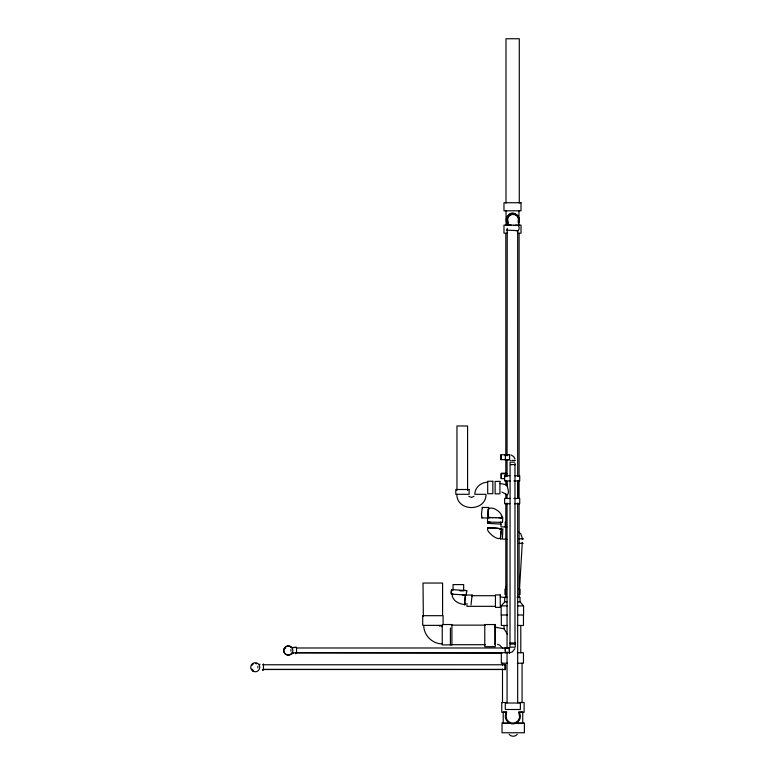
<?xml version="1.0" encoding="UTF-8"?>
<svg xmlns="http://www.w3.org/2000/svg" width="775" height="775" viewBox="0 0 775 775"><rect width="100%" height="100%" fill="white"/><g stroke="black" fill="none" stroke-linecap="round" stroke-linejoin="round"><path stroke-width="1.16" d="M509.524 648.113L505.3 647.667L505.3 652.938L505.339 652.163M505.252 649.111L505.242 650.709M509.437 649.111L509.437 650.709M259.799 664.737L259.819 664.107M262.444 670.414L262.454 669.784M292.718 653.693L292.737 653.073M292.776 653.616L292.785 652.996M292.94 647.609L295.74 647.474M295.517 653.771L295.585 653.073M509.533 652.046L509.495 652.938L509.466 652.288M509.466 648.307L509.495 647.667M509.514 652.802L509.524 652.288M500.941 517.836L502.723 517.884L502.51 522.398L487.494 522.069L487.649 518L490.837 517.613M502.433 538.238C502.433 538.47 502.859 528.627 502.897 528.86M464.603 601.255L464.816 604.529L465.107 604.035M506.84 539.332L500.388 538.887L500.573 536.775M516.072 230.63C520.664 232.248 520.035 222.997 515.181 225.292M509.466 648.113L509.524 648.307M506.278 589.019L506.492 585.425M519.512 589.165L522.302 542.471M472.411 596.595L472.13 595.026L465.426 595.035L464.767 605.091L465.242 603.948M464.651 600.548L465.368 595.655M466.25 594.803L466.715 590.598L463.15 590.356M500.524 537.278C498.771 543.246 480.384 526.855 490.517 527.891M453.511 589.717C450.498 588.002 449.849 595.568 453.094 594.212M466.376 594.658L466.715 590.598L451.912 589.61M500.534 537.085L500.621 536.184M500.582 536.552L500.679 535.544M451.728 589.591L451.321 594.096L452.29 594.163M500.64 535.971L500.815 534.033M500.737 534.847L501.764 528.666M500.902 533.035L500.97 532.328M501.008 531.95L501.183 530.148M501.251 529.422C501.512 527.697 484.239 527.639 488.027 528.075M488.231 509.592L488.114 517.555M500.466 538.17L500.398 538.877M488.386 516.857C487.601 517.332 487.95 505.426 489.122 508.7M488.347 509.427C491.302 504.893 503.149 512.585 501.745 517.855M441.876 626.743L442.196 625.561M514.891 648.617L512.285 652.017L509.504 652.734M482.186 517.342L481.885 517.894L481.488 514.222L482.263 507.431L488.802 507.509M508.439 215.702C509.446 212.476 514.542 212.176 516.237 214.937M507.373 614.982L501.163 615.011L501.163 605.924L504.709 601.904L504.709 597.176L506.957 597.176M506.995 494.925C510.773 493.074 505.833 485.169 506.579 480.975M442.244 625.367L443.087 624.534L451.922 624.534L451.922 644.907L442.244 644.907L442.244 625.367L422.704 625.367L422.704 615.689L443.087 615.689L443.087 624.534M517.216 734.39C515.23 736.87 511.113 736.87 509.136 734.39M474.058 496.271L471.433 497.453L468.798 496.271M472.13 595.026L470.977 604.926M501.173 528.85L498.403 528.443M439.464 626.113L442.06 625.415M488.502 517.574L490.032 517.216M487.756 518L481.885 517.894M487.698 482.244C481.11 482.166 474.813 487.533 474.794 494.305L486.012 494.305C486.187 511.946 456.669 511.946 456.843 494.305M463.218 595.278L464.37 595.161M518.485 230.708L506.569 230.097L507.15 230.165M499.245 528.918L500.844 528.744M518.814 225.525L517.138 225.409M506.772 224.924L513.622 225.215M515.065 460.408L514.716 460.408M514.91 460.408L514.464 460.408M510.376 464.593L511.907 464.613M514.271 464.593L515.317 464.603L511.529 464.613M513.912 460.418L511.907 460.418M507.935 225.099L503.983 225.099L503.983 233.178L507.499 233.178M518.262 225.099L521.023 225.099L521.023 233.178L517.516 233.178M507.238 228.296L507.053 455.855M509.524 454.751L501.163 454.751L501.163 459.643L509.524 459.643M514.716 462.162L510.086 462.162L509.998 647.173L515.259 647.173L515.259 642.979L509.998 642.979M506.123 473.215L501.347 473.215L501.347 478.107M507.024 473.728L501.057 473.728L501.057 478.621L504.632 478.621M509.834 475.734L504.612 475.734L504.612 480.975L510.444 480.975M514.503 475.734L519.725 475.734L519.725 480.975L513.893 480.975M510.444 498.47L504.612 498.47L504.612 503.711L509.834 503.711M513.893 498.47L519.725 498.47L519.725 503.711L514.503 503.711M506.966 526.932L500.999 526.932L500.999 522.04M506.404 589.252L504.961 589.252L504.961 594.493L506.404 594.493M518.63 589.252L520.073 589.252L520.073 594.493L518.63 594.493M459.992 590.879L463.663 590.879L463.663 584.592L453.036 584.592L453.036 589.833M471.694 595.704L495.438 595.704M517.041 597.176L520.044 597.176L520.044 601.904L523.59 605.924L523.59 615.011L517.429 614.982M504.709 601.904L506.957 601.904M517.797 601.904L520.044 601.904M501.163 605.924L507.179 605.924M517.584 605.924L523.59 605.924M495.438 606.331L466.947 606.331L466.947 603.434M423.344 616.542L423.014 583.042L442.583 583.042L442.583 615.35M451.602 625.134L485.353 625.134M507.47 625.473L501.328 625.473L501.328 614.982M517.332 625.473L523.464 625.473L523.464 614.982M510.086 644.035L514.862 644.035M485.353 644.703L450.401 644.703L450.401 628.002M296.544 647.987L509.301 647.987L509.301 652.686L296.544 652.686M517.332 652.734L523.464 652.734L523.464 663.226L517.429 663.226M502.103 653.141L293.202 652.821M507.373 663.226L501.328 663.226L501.328 652.734M262.56 664.756L504.312 664.776M262.56 669.455L502.762 669.455M263.364 669.474L505.523 669.474L505.523 664.776M507.344 702.489L501.754 702.489L501.754 712.273L506.259 712.273M517.661 702.489L524.123 702.489L524.123 712.273L518.533 712.273M506.075 712.002L503.208 712.002L503.208 723.462L508.09 723.462M519.889 712.002L522.747 712.002L522.747 723.462L517.865 723.462M510.318 722.968L502.026 722.968L502.026 732.762L524.394 732.762L524.394 722.968L516.111 722.968M487.494 522.069L490.11 522.108M502.51 522.398L501.967 522.398M510.735 460.408L510.531 460.408M488.667 517.574L490.091 517.593M499.894 522.36L500.737 522.379M490.439 517.603L496.194 517.719M492.183 517.632L493.152 517.652M522.505 538.848L520.907 534.053L518.833 532.028M495.738 517.71L499.081 517.787M499.575 517.797L502.713 517.884M498.722 517.778L500.669 517.826M521.778 538.828L523.309 538.867L518.814 538.761M521.662 543.343L523.096 543.382L518.969 543.285M511.161 225.089L506.763 224.934M513.602 225.205L517.109 225.399M490.972 527.882L497.86 528.356M452.619 594.183L462.607 594.851M462.326 594.832L465.426 595.035M500.96 524.142L487.456 523.319L488.182 523.542M499.923 483.426L506.579 484.83M500.262 596.944L504.225 597.428M495.273 627.217L504.041 628.816L507.286 634.047M442.244 643.88C432.343 643.938 423.673 635.277 423.741 625.367M464.816 604.529C459.129 604.171 452.009 600.673 452.125 594.144M501.861 492.048L505.29 493.869M511.035 455.002L513.544 456.446L514.988 458.955M497.531 644.296L499.642 645.168L502.839 648.365M488.773 508.071L488.996 508.603M482.36 507.373L482.602 507.964M505.3 647.667L505.339 648.171M509.475 652.802L509.456 652.046M509.437 651.494L509.437 650.69M504.012 625.473L504.041 628.816M522.069 663.148L522.069 702.78M520.79 625.473L520.79 652.734M519.279 203.05L519.279 38.75L505.988 38.75L505.988 203.05M519.095 233.469L519.095 476.722M519.095 480.345L519.095 498.499M519.095 503.343L519.095 597.738M518.959 210.8L518.959 225.099M517.758 480.975L517.758 498.47M517.681 230.718L517.681 476.431M517.681 481.275L517.681 498.218M517.681 503.062L517.681 702.78M514.978 463.363L514.978 644.035M507.053 459.488L507.053 476.431M507.053 481.275L507.053 486.119M507.053 494.586L507.053 498.218M507.053 503.062L507.053 648.307M507.053 651.94L507.053 702.78M506.046 210.8L506.046 225.099M505.813 233.469L505.813 454.935M505.813 459.778L505.813 476.722M505.813 480.345L505.813 485.189M505.813 493.665L505.813 498.499M505.813 503.343L505.813 597.738M505.581 473.099L505.581 473.883M505.29 473.612L505.29 476.257M505.232 521.933L505.232 527.194M505.067 454.644L505.067 455.419M505.067 459.12L505.067 459.904M504.913 664.495L504.913 669.765M502.5 663.148L502.5 665.551M502.5 669.154L502.5 702.78M500.834 454.751L500.834 459.643M495.002 625.134L495.002 644.703M467.587 490.439L467.587 425.979L456.959 425.979L456.959 490.439M296.534 653.47L296.534 647.193L290.945 647.619M290.945 649.518L290.945 651.145M263.461 663.942L263.461 670.22M257.872 666.277L257.872 667.895M292.175 652.85A4.553 4.553 0 0 1 285.617 654.303A4.553 4.553 0 0 1 284.745 647.648A4.553 4.553 0 0 1 291.448 647.357M285.093 648.665A3.681 3.681 0 0 1 285.684 647.9M253.318 670.404A3.681 3.681 0 0 1 251.972 669.058M251.972 665.376A3.681 3.681 0 0 1 253.318 664.03M255.682 663.574A3.681 3.681 0 0 1 256.603 663.836M507.799 223.394A5.822 5.822 0 0 1 506.753 220.885M506.753 219.063A5.822 5.822 0 0 1 507.325 217.329M508.39 215.857A5.822 5.822 0 0 1 509.863 214.791M511.597 214.229A5.822 5.822 0 0 1 512.507 214.152M518.843 713.32A6.733 6.733 0 0 1 513.37 723.085A6.733 6.733 0 0 1 506.443 714.288M518.94 711.944A7.537 7.537 0 0 1 517.884 721.971A7.537 7.537 0 0 1 507.799 721.971A7.537 7.537 0 0 1 506.743 711.944M508.187 224.537A6.51 6.51 0 0 1 507.809 215.75A6.51 6.51 0 0 1 516.528 214.597A6.51 6.51 0 0 1 518.436 223.19M508.138 221.989A5.396 5.396 0 0 1 512.895 214.394A5.396 5.396 0 0 1 518.087 221.698M507.925 222.968A6.035 6.035 0 0 1 509.068 215.247A6.035 6.035 0 0 1 516.867 215.101A6.035 6.035 0 0 1 518.291 222.774A6.035 6.035 0 0 0 516.838 215.13A6.035 6.035 0 0 0 509.001 215.363A6.035 6.035 0 0 0 508.003 223.142M505.92 714.172A6.297 6.297 0 0 1 506.579 712.671M520.383 703.022L520.364 709.493L505.31 709.493L505.31 703.022L520.383 703.022M507.46 224.953L507.983 225.021L507.46 224.953M521.023 202.73L503.983 202.73L503.983 210.8L521.023 210.8L521.023 202.73M509.592 454.644L505.397 454.644L505.397 459.904L509.592 459.904L509.592 454.644M492.842 481.265L487.698 481.265L487.698 493.714L492.842 493.714L492.842 481.265M499.923 481.391L495.118 481.391L495.118 493.849L499.923 493.849L499.923 481.391M469.117 489.5L455.787 489.5L455.787 494.305L469.117 494.305L469.117 489.5M500.262 594.909L495.457 594.909L495.457 607.368L500.262 607.368L500.262 594.909M495.273 624.543L484.782 624.543L484.782 646.679L495.273 646.679L495.273 624.543M501.909 517.865L501.473 515.443L501.909 517.874M286.043 654.429A4.553 4.553 0 0 0 292.873 650.487A4.553 4.553 0 0 0 286.043 646.544A4.553 4.553 0 0 0 286.043 654.429M252.979 671.179A4.553 4.553 0 0 0 259.809 667.236A4.553 4.553 0 0 0 252.979 663.293A4.553 4.553 0 0 0 252.979 671.179"/></g></svg>
